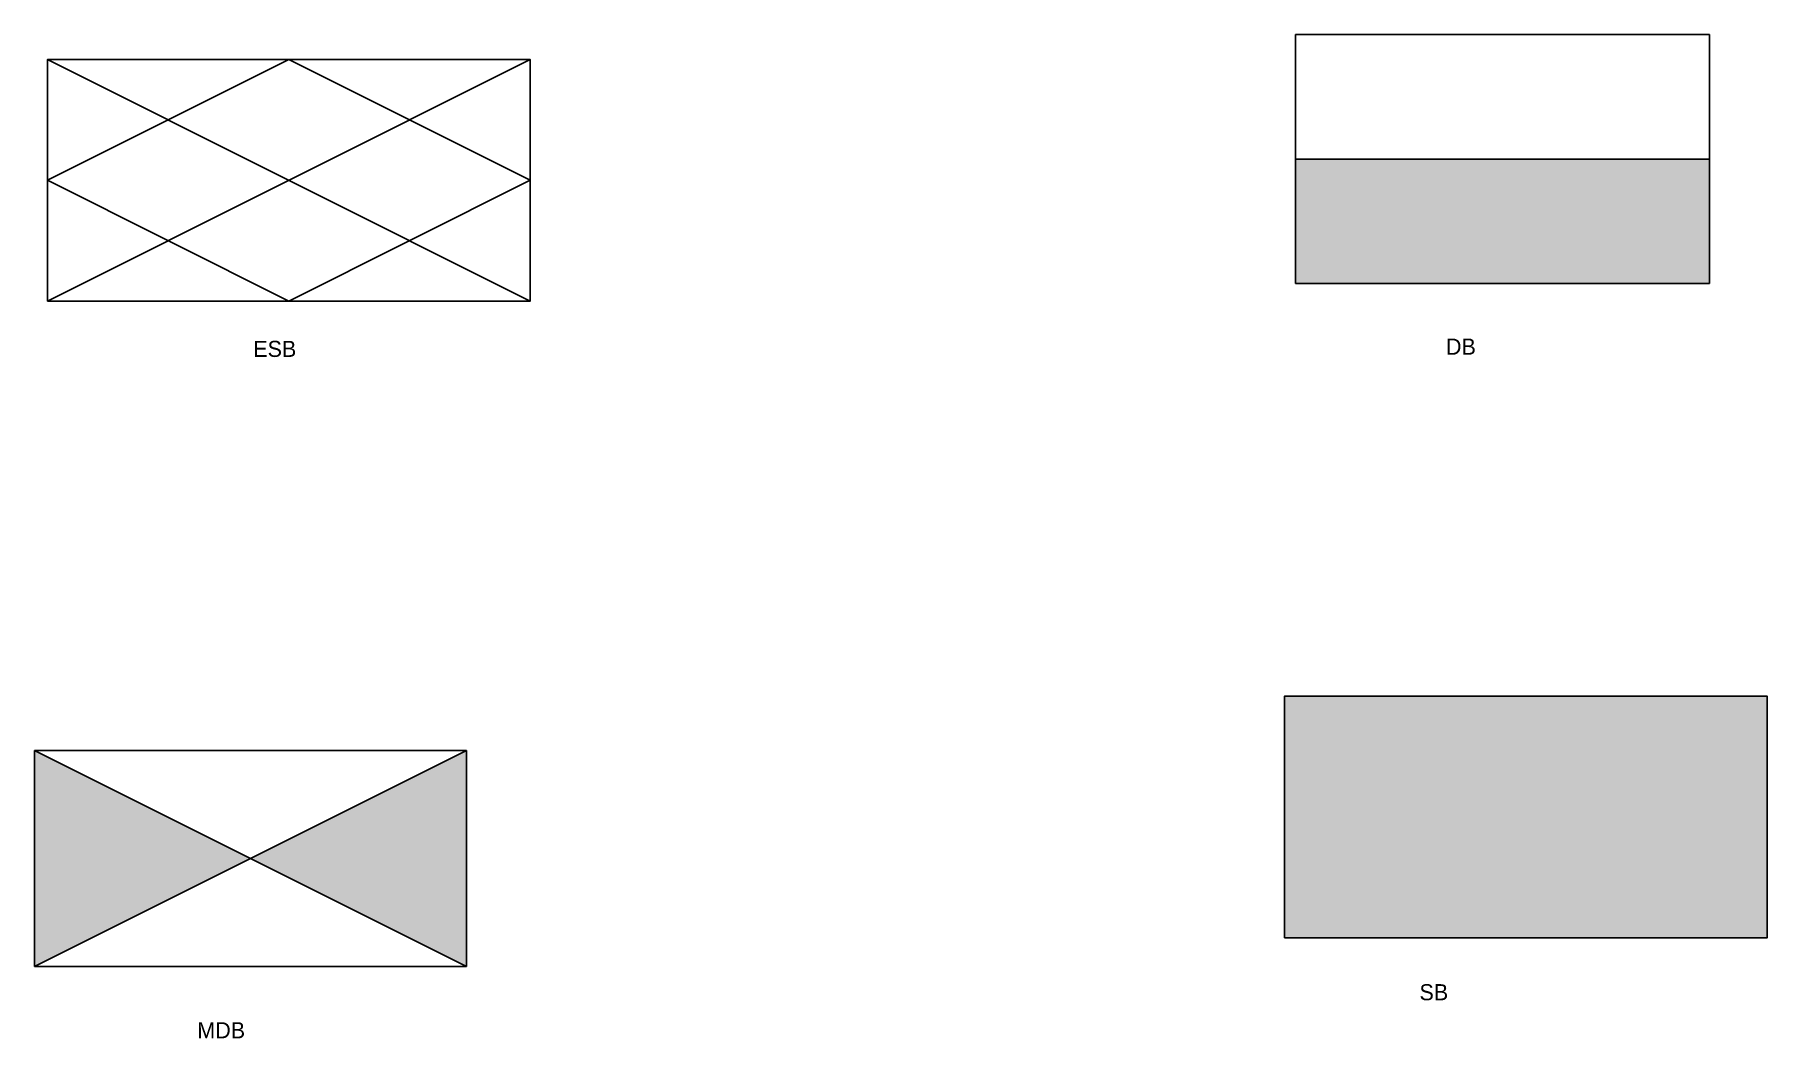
# Model space of a CAD drawing. Header units: inches. Extents: x 41.8 to 63.3, y 25.9 to 38.4.
import ezdxf

# ---------------------------------------------------------------- set-up
doc = ezdxf.new("R2010")
doc.units = ezdxf.units.IN
doc.header["$MEASUREMENT"] = 0

msp = doc.modelspace()

# ---------------------------------------------------------------- hatches: boundary and pattern name
for points in [[(62.563, 36.859), (57.446, 36.859), (57.42, 36.859), (57.42, 35.314), (62.563, 35.314)], [(41.753, 29.509), (44.437, 28.169), (41.753, 26.828)], [(44.437, 28.169), (47.121, 29.509), (47.121, 26.828)]]:
    msp.add_hatch(color=0).paths.add_polyline_path(points)
h = msp.add_hatch(color=0)
h.set_gradient(color1=(51, 51, 51), one_color=1, tint=1, name='INVCURVED')
h.paths.add_polyline_path([(63.282, 30.184), (57.282, 30.184), (57.282, 27.184), (63.282, 27.184)])

# ---------------------------------------------------------------- linework, layer by layer
for p, q in [((57.42, 38.404), (62.563, 38.404)), ((57.42, 36.859), (57.42, 38.404)), ((62.563, 38.404), (62.563, 36.859)), ((47.912, 38.094), (41.912, 35.094)), ((47.912, 35.094), (41.912, 38.094)), ((41.912, 36.594), (44.912, 38.094)), ((44.912, 38.094), (47.912, 36.594)), ((57.42, 35.314), (57.42, 36.859)), ((57.42, 36.859), (57.446, 36.859)), ((57.446, 36.859), (62.563, 36.859)), ((62.563, 36.859), (62.563, 35.314)), ((44.912, 35.094), (41.912, 36.594)), ((47.912, 36.594), (44.912, 35.094)), ((62.563, 35.314), (57.42, 35.314)), ((41.753, 26.828), (41.753, 29.509)), ((41.753, 29.509), (47.121, 29.509)), ((41.753, 29.509), (44.437, 28.169)), ((44.437, 28.169), (47.121, 29.509)), ((47.121, 29.509), (47.121, 26.828)), ((44.437, 28.169), (41.753, 26.828)), ((41.753, 26.828), (44.437, 28.169)), ((44.437, 28.169), (44.437, 28.169)), ((44.437, 28.169), (47.121, 26.828)), ((47.121, 26.828), (44.437, 28.169)), ((47.121, 26.828), (41.753, 26.828))]:
    msp.add_line(p, q)
for points in [[(41.912, 35.094), (47.912, 35.094), (47.912, 38.094), (41.912, 38.094)], [(57.282, 27.184), (63.282, 27.184), (63.282, 30.184), (57.282, 30.184)]]:
    msp.add_lwpolyline(points, close=True)

# ---------------------------------------------------------------- texts
at = {"char_height": 0.2, "attachment_point": 1}
for s, insert, width in [('ESB', (44.469, 34.6), 1.3473), ('DB', (59.289, 34.628), 1.56727), ('SB', (58.96, 26.608), 2.55712), ('MDB', (43.774, 26.135), 0.75586)]:
    msp.add_mtext(s, dxfattribs=dict(at, insert=insert, width=width))

doc.saveas('drawing.dxf')
